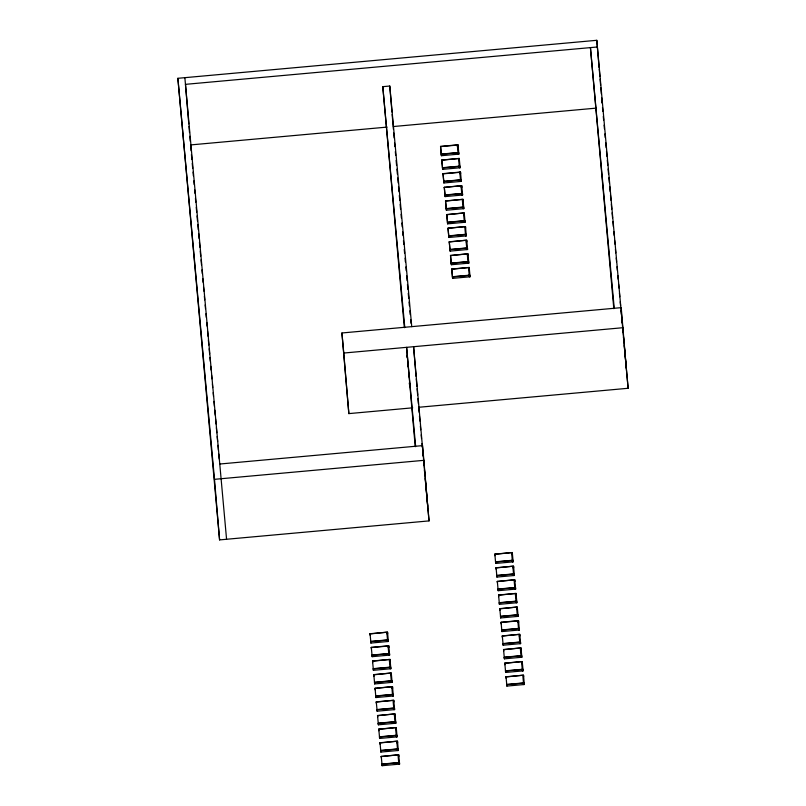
<?xml version="1.0" encoding="UTF-8"?>
<svg xmlns="http://www.w3.org/2000/svg" width="806" height="806" viewBox="0 0 806 806"><rect width="100%" height="100%" fill="white"/><g stroke="black" fill="none" stroke-linecap="round" stroke-linejoin="round"><path stroke-width="1.21" d="M416.067 376.372L413.579 346.701L429.044 520.898L219.585 539.899L177.874 78.303L596.793 40.3L628.126 388.28L418.979 407.252M597.407 46.98L185.461 84.348L188.785 123.912M404.36 327.71L382.79 86.665L389.772 86.03L411.745 326.652M190.548 144.929L387.132 127.096M393.388 126.532L596.228 108.125M440.55 146.39L458.01 144.808L458.846 154.127L441.396 155.709L440.55 146.39L441.275 154.278L458.03 152.757M440.57 146.591L457.324 145.07M441.799 160.021L459.249 158.429L460.095 167.759L442.635 169.341L441.799 160.021L442.514 167.91L459.269 166.389M441.809 160.223L458.554 158.5L459.39 167.819M458.695 160.132L459.39 160.072L459.249 158.429M443.038 173.643L460.498 172.061L461.334 181.38L443.884 182.962L443.038 173.643L443.763 181.531L460.518 180.01M443.058 173.844L459.813 172.323M444.287 187.274L461.737 185.692L462.584 195.012L445.124 196.593L444.287 187.274L445.003 195.163L461.757 193.642M444.308 187.476L461.042 185.753L461.878 195.072M461.183 187.385L461.878 187.324L461.737 185.692M445.527 200.896L462.987 199.314L463.823 208.643L446.373 210.225L445.527 200.896L446.252 208.784L463.007 207.273M445.547 201.107L462.291 199.384L463.128 208.704M446.776 214.527L464.226 212.945L465.072 222.265L447.612 223.846L446.776 214.527L447.491 222.416L464.246 220.894M446.796 214.728L463.531 213.006L464.367 222.325M463.672 214.648L464.367 214.577L464.226 212.945M448.015 228.158L465.475 226.577L466.311 235.896L448.861 237.478L448.015 228.158L448.74 236.047L465.495 234.526M448.035 228.36L464.78 226.637L465.616 235.957M449.264 241.78L466.714 240.198L467.561 249.517L450.101 251.109L449.264 241.78L449.98 249.669L466.734 248.147M449.285 241.981L466.019 240.259L466.855 249.588M466.16 241.901L466.855 241.83L466.714 240.198M450.504 255.411L467.964 253.83L468.8 263.149L451.35 264.731L450.504 255.411L451.229 263.3L467.984 261.779M450.524 255.613L467.268 253.89L468.105 263.209L467.964 261.577M451.753 269.033L469.203 267.451L470.049 276.78L452.589 278.362L451.753 269.033L452.468 276.921L469.233 275.41M451.773 269.244L468.508 267.521L469.344 276.841M468.649 269.154L469.344 269.093L469.203 267.451M412.722 407.816L348.847 413.609L341.925 332.979L621.214 307.65L626.302 368.231M348.847 413.609L343.759 353.038L623.038 327.699M220.129 463.984L422.616 445.617L427.704 506.198M219.585 539.899L214.497 479.328L423.956 460.327M494.844 554.115L512.294 552.533L513.13 561.853L495.68 563.434L494.844 554.115L494.975 555.747M494.854 554.316L511.598 552.594L512.435 561.913L512.304 560.281M495.559 562.004L512.314 560.482M496.083 567.746L513.543 566.165L514.379 575.484L496.919 577.066L496.083 567.746L496.224 569.379M496.103 567.948L512.838 566.225L513.684 575.544M512.979 567.857L513.674 567.797L513.543 566.165M496.798 575.635L513.563 574.114M497.332 581.368L514.782 579.786L515.618 589.105L498.168 590.697L497.332 581.368L497.463 583.01M497.342 581.569L514.087 579.846L514.923 589.176L514.792 587.534M498.048 589.257L514.802 587.735M498.571 594.999L516.031 593.418L516.868 602.737L499.408 604.319L498.571 594.999L498.713 596.631M498.592 595.201L515.326 593.478L516.172 602.797M515.467 595.11L516.162 595.05L516.031 593.418M499.297 602.888L516.052 601.367M499.821 608.631L517.271 607.039L518.117 616.368L500.657 617.95L499.821 608.631L499.952 610.263M499.831 608.832L516.575 607.109L517.412 616.429L517.281 614.797M516.717 608.742L517.412 608.681L517.271 607.039M500.536 616.509L517.291 614.998M370.075 633.728L387.525 632.146L388.371 641.465L370.911 643.057L370.075 633.728L370.206 635.37M370.085 633.929L386.83 632.206L387.666 641.536M501.06 622.252L518.52 620.67L519.356 629.99L501.906 631.572L501.06 622.252L501.201 623.884M501.08 622.454L517.835 620.932M386.971 633.848L387.666 633.778L387.525 632.146M370.79 641.616L387.545 640.095M501.785 630.141L518.54 628.62M371.314 647.359L388.774 645.777L389.61 655.097L372.16 656.678L371.314 647.359L371.455 648.991M371.334 647.561L388.089 646.039M502.309 635.884L519.759 634.302L520.605 643.621L503.146 645.203L502.309 635.884L502.44 637.516M502.319 636.085L519.064 634.362L519.9 643.682M519.205 635.994L519.9 635.934L519.759 634.302M372.04 655.248L388.794 653.726M503.025 643.772L519.779 642.251M372.563 660.991L390.013 659.399L390.86 668.728L373.4 670.31L372.563 660.991L372.694 662.623M372.584 661.192L389.318 659.469L390.154 668.789M503.549 649.505L521.008 647.923L521.845 657.243L504.395 658.834L503.549 649.505L503.69 651.147M503.569 649.707L520.303 647.984L521.15 657.313M389.459 661.101L390.154 661.041L390.013 659.399M373.279 668.869L390.033 667.358M504.274 657.394L521.029 655.872M373.803 674.612L391.263 673.03L392.099 682.35L374.649 683.931L373.803 674.612L373.944 676.244M373.823 674.813L390.567 673.091L391.404 682.41M504.798 663.137L522.248 661.555L523.094 670.874L505.634 672.456L504.798 663.137L504.929 664.769M504.808 663.338L521.553 661.615L522.389 670.935M521.694 663.247L522.389 663.187L522.248 661.555M374.528 682.501L391.283 680.979M505.513 671.025L522.268 669.504M375.052 688.243L392.502 686.662L393.348 695.981L375.888 697.563L375.052 688.243L375.193 689.876M375.072 688.445L391.807 686.722L392.643 696.041M506.037 676.768L523.497 675.176L524.333 684.506L506.883 686.087L506.037 676.768L506.178 678.4M506.057 676.969L522.802 675.247L523.638 684.566M391.948 688.354L392.643 688.294L392.502 686.662M375.767 696.132L392.522 694.611M506.762 684.647L523.517 683.135M376.291 701.865L393.751 700.283L394.587 709.602L377.137 711.194L376.291 701.865L376.432 703.507M376.311 702.066L393.056 700.343L393.892 709.673L393.751 708.031M377.017 709.754L393.771 708.232M377.54 715.496L394.99 713.915L395.837 723.234L378.377 724.816L377.54 715.496L377.682 717.128M377.561 715.698L394.295 713.975L395.131 723.294M394.436 715.607L395.131 715.547L394.99 713.915M378.256 723.385L395.011 721.864M378.78 729.128L396.24 727.536L397.076 736.865L379.626 738.447L378.78 729.128L378.921 730.76M378.8 729.329L395.545 727.606L396.381 736.926L396.24 735.294M379.505 737.006L396.26 735.495M380.029 742.749L397.479 741.167L398.325 750.487L380.865 752.069L380.029 742.749L380.17 744.381M380.049 742.951L396.784 741.228L397.62 750.557M396.925 742.87L397.62 742.8L397.479 741.167M380.744 750.638L397.509 749.117M381.268 756.381L398.728 754.799L399.564 764.118L382.115 765.7L381.268 756.381L381.409 758.013M381.288 756.582L398.033 754.859L398.869 764.179L398.728 762.547M381.994 764.269L398.748 762.748M601.88 100.881L602.082 103.108M602.495 107.561L602.838 111.319M603.291 116.336L603.634 120.094M604.097 125.101L604.44 128.869M604.893 133.877L605.235 137.635M605.699 142.652L606.152 147.659M606.495 151.427L606.958 156.435M607.301 160.193L607.754 165.21M608.097 168.968L608.56 173.975M608.903 177.743L609.356 182.75M609.699 186.508L610.162 191.526M610.505 195.284L610.958 200.301M611.301 204.059L611.764 209.066M612.107 212.834L612.56 217.842M612.903 221.6L613.366 226.617M613.819 231.624L614.162 235.382M614.625 240.4L614.968 244.158M615.421 249.175L615.764 252.933M616.227 257.94L616.57 261.708M617.023 266.715L617.376 270.473M617.829 275.491L618.172 279.249M618.625 284.266L618.978 288.024M619.431 293.031L619.774 296.789M620.227 301.807L620.58 305.565M621.033 310.582L621.376 314.34M621.839 319.347L622.182 323.115M622.635 328.123L622.978 331.881M623.441 336.898L623.894 341.905M624.237 345.673L624.811 351.93M625.043 354.439L628.126 388.28M614.232 308.285L590.425 47.614L613.819 308.708M395.323 151.629L395.665 155.387M396.119 160.394L396.582 165.411M396.925 169.169L397.378 174.187M397.721 177.945L398.184 182.952M398.527 186.71L398.98 191.727M399.323 195.485L399.786 200.503M400.129 204.261L400.582 209.268M401.045 214.285L401.388 218.043M401.841 223.061L402.184 226.818M402.647 231.826L402.99 235.584M403.443 240.601L403.786 244.359M404.249 249.376L404.592 253.134M405.045 258.142L405.388 261.91M405.851 266.917L406.194 270.675M406.647 275.692L407.111 280.7M407.453 284.468L407.907 289.475M408.249 293.233L408.713 298.25M409.055 302.008L409.398 305.766M409.851 310.784L410.194 314.541M410.657 319.549L411 323.317M418.667 407.282L419.12 412.289M419.463 416.047L419.926 421.054M420.379 426.062L420.722 429.82M421.185 434.827L421.528 438.585M421.981 443.592L422.324 447.35M422.787 452.357L423.13 456.115M423.583 461.123L423.926 464.881M424.379 469.888L424.843 474.895M425.185 478.653L425.759 484.91M425.981 487.418L429.044 520.898M382.79 86.665L404.763 327.286M415.634 446.252L406.597 347.336L415.231 446.726M406.879 355.275L407.111 357.783M408.592 374.075L408.823 376.583M409.398 382.85L409.74 386.608L409.438 382.91M341.925 332.979L343.759 353.038M184.856 77.668L226.567 539.264M190.629 145.765L191.082 150.772M191.425 154.53L191.888 159.548M192.231 163.306L192.684 168.323M193.027 172.081L193.369 175.839M193.833 180.856L194.175 184.614M194.629 189.622L194.971 193.38M195.435 198.397L195.777 202.155M196.231 207.172L196.694 212.18M197.037 215.937L197.49 220.955M197.833 224.713L198.296 229.73M198.639 233.488L199.092 238.495M199.435 242.263L199.898 247.271M200.241 251.029L200.694 256.046M201.037 259.804L201.5 264.811M201.953 269.829L202.296 273.587M202.759 278.604L203.102 282.362M203.555 287.369L203.898 291.137M204.361 296.145L204.704 299.903M205.157 304.92L205.5 308.678M205.963 313.695L206.306 317.453M206.759 322.46L207.112 326.218M207.565 331.236L208.019 336.253M208.361 340.011L208.825 345.018M209.167 348.776L209.62 353.794M209.963 357.552L210.316 361.31M210.769 366.327L211.112 370.085M211.575 375.102L211.918 378.86M212.371 383.868L212.713 387.626M213.177 392.643L213.519 396.401M213.973 401.418L214.426 406.425M214.779 410.183L215.232 415.201M215.575 418.959L216.038 423.976M216.381 427.734L216.834 432.741M217.177 436.509L217.64 441.517M217.983 445.275L218.436 450.292M218.779 454.05L219.242 459.057M177.874 78.303L214.497 479.328M596.793 40.3L599.08 67.502M599.271 69.235L599.896 76.651M600.107 79.129L600.621 85.305M600.833 87.783L601.347 93.959M601.659 97.667L602.082 102.614M524.333 684.506L524.192 682.863L506.742 684.445L506.883 686.087M523.094 670.874L522.953 669.242L505.493 670.824L505.634 672.456M523.497 675.176L523.628 676.818M520.605 643.621L520.464 641.979L503.004 643.571L503.146 645.203M521.008 647.923L521.139 649.565M521.845 657.243L521.704 655.61L504.254 657.192L504.395 658.834M518.117 616.368L517.976 614.726L500.516 616.308L500.657 617.95M518.52 620.67L518.651 622.303L517.956 622.373L517.815 620.731L518.661 630.06M519.356 629.99L519.215 628.358L501.765 629.939L501.906 631.572M516.868 602.737L516.727 601.105L499.277 602.687L499.408 604.319M514.379 575.484L514.238 573.842L496.788 575.434L496.919 577.066M514.782 579.786L514.923 581.418M515.618 589.105L515.487 587.473L498.027 589.055L498.168 590.697M512.294 552.533L512.435 554.165M513.13 561.853L512.999 560.22L495.539 561.802L495.68 563.434M470.049 276.78L469.908 275.138L452.458 276.72L452.589 278.362M467.964 253.83L468.105 255.462M468.8 263.149L468.669 261.517L451.209 263.099L451.35 264.731M465.475 226.577L465.616 228.209M466.311 235.896L466.18 234.254L448.72 235.846L448.861 237.478M467.561 249.517L467.42 247.885L449.97 249.467L450.101 251.109M463.823 208.643L463.692 207.001L446.232 208.583L446.373 210.225M465.072 222.265L464.931 220.632L447.481 222.214L447.612 223.846M462.584 195.012L462.443 193.38L444.993 194.961L445.124 196.593M462.987 199.314L463.128 200.956M460.095 167.759L459.954 166.117L442.494 167.708L442.635 169.341M460.498 172.061L460.629 173.693M461.334 181.38L461.203 179.748L443.743 181.33L443.884 182.962M458.01 144.808L458.14 146.44L457.445 146.511L457.304 144.868L458.151 154.188M458.846 154.127L458.705 152.495L441.255 154.077L441.396 155.709M459.934 173.764L459.803 172.121L460.639 181.451M416.279 378.84L416.904 386.265M417.105 388.734L417.629 394.91M417.941 398.627L418.354 403.564M389.772 86.03L391.958 111.994M392.159 114.472L393.409 129.303M393.721 133.01L394.134 137.957M394.547 142.904L394.859 146.611M407.876 364.372L408.088 366.841M408.612 373.027L408.914 376.734M399.564 764.118L399.433 762.486L381.973 764.068L382.115 765.7M398.325 750.487L398.184 748.855L380.734 750.436L380.865 752.069M398.728 754.799L398.869 756.431M395.837 723.234L395.696 721.602L378.246 723.183L378.377 724.816M396.24 727.536L396.381 729.178M397.076 736.865L396.945 735.223L379.485 736.805L379.626 738.447M393.348 695.981L393.207 694.339L375.757 695.931L375.888 697.563M393.751 700.283L393.892 701.925M394.587 709.602L394.456 707.97L376.996 709.552L377.137 711.194M391.263 673.03L391.404 674.662M392.099 682.35L391.968 680.717L374.508 682.299L374.649 683.931M389.61 655.097L389.479 653.465L372.019 655.046L372.16 656.678M390.86 668.728L390.719 667.086L373.259 668.668L373.4 670.31M388.371 641.465L388.23 639.833L370.77 641.415L370.911 643.057M388.774 645.777L388.905 647.409L388.21 647.47L388.079 645.838L388.915 655.157M188.997 126.381L189.511 132.567M189.823 136.274L190.236 141.221"/></g></svg>
